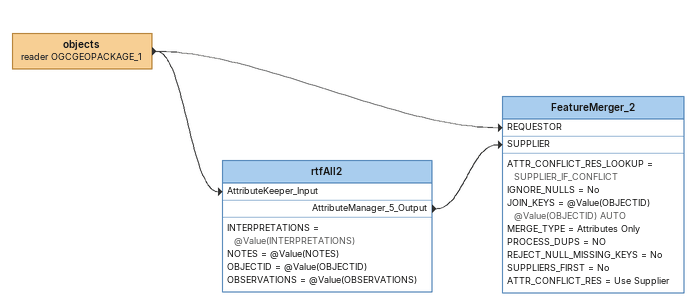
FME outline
objects (reader OGCGEOPACKAGE_1)
    -> FeatureMerger_2 [REQUESTOR]
    -> rtfAll2 [AttributeKeeper_Input]
rtfAll2
    INTERPRETATIONS = @Value(INTERPRETATIONS)
    NOTES = @Value(NOTES)
    OBJECTID = @Value(OBJECTID)
    OBSERVATIONS = @Value(OBSERVATIONS)
    AttributeManager_5_Output -> FeatureMerger_2 [SUPPLIER]
FeatureMerger_2
    ATTR_CONFLICT_RES_LOOKUP = SUPPLIER_IF_CONFLICT
    IGNORE_NULLS = No
    JOIN_KEYS = @Value(OBJECTID) @Value(OBJECTID) AUTO
    MERGE_TYPE = Attributes Only
    PROCESS_DUPS = NO
    REJECT_NULL_MISSING_KEYS = No
    SUPPLIERS_FIRST = No
    ATTR_CONFLICT_RES = Use Supplier
